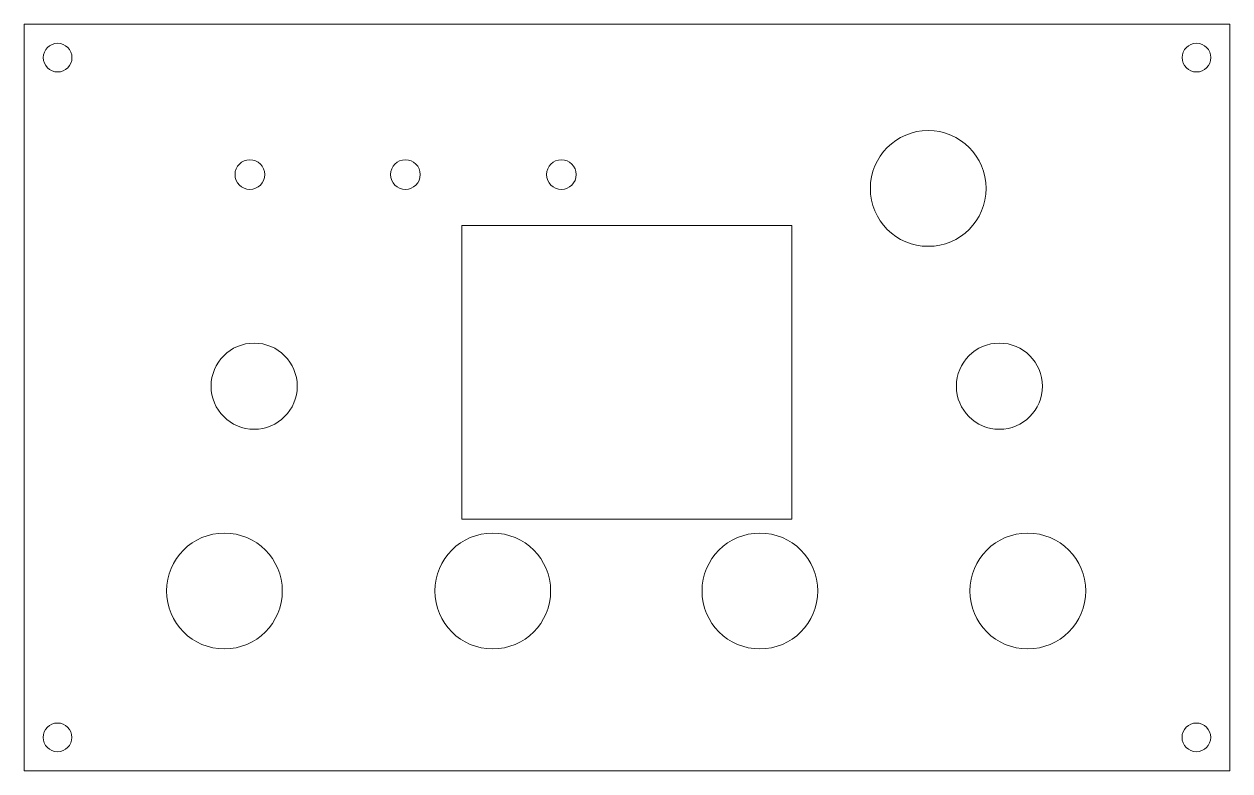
# Model space of a CAD drawing. Extents: x 229 to 355, y -135 to -57.
import ezdxf

# ---------------------------------------------------------------- set-up
doc = ezdxf.new("R2010")
doc.units = 0
doc.layers.add('BLACK', color=7, linetype='CONTINUOUS', lineweight=5, true_color=0xffffff)

msp = doc.modelspace()

# ---------------------------------------------------------------- linework, layer by layer
at = {"layer": 'BLACK', "linetype": 'CONTINUOUS'}
for p, q in [((355.21, -57.38), (229.21, -57.38)), ((229.21, -57.38), (229.21, -135.38)), ((355.21, -135.38), (355.21, -57.38)), ((309.45, -78.4), (274.95, -78.4)), ((274.95, -78.4), (274.95, -109.1)), ((309.45, -109.1), (309.45, -78.4)), ((274.95, -109.1), (309.45, -109.1)), ((229.21, -135.38), (355.21, -135.38))]:
    msp.add_line(p, q, dxfattribs=at)
at = {"layer": 'BLACK'}
for centre, radius in [((232.71, -60.88), 1.5), ((351.72, -60.88), 1.5), ((323.689921, -74.54), 6.05), ((252.8, -73.1), 1.55), ((269.05, -73.1), 1.55), ((285.35, -73.1), 1.55), ((253.249989, -95.2), 4.5), ((331.125, -95.2), 4.5), ((250.14, -116.59), 6.05), ((278.18, -116.59), 6.05), ((306.1, -116.59), 6.05), ((334.09, -116.59), 6.05), ((232.7, -131.88), 1.5), ((351.71, -131.88), 1.5)]:
    msp.add_circle(centre, radius, dxfattribs=at)

doc.saveas('drawing.dxf')
